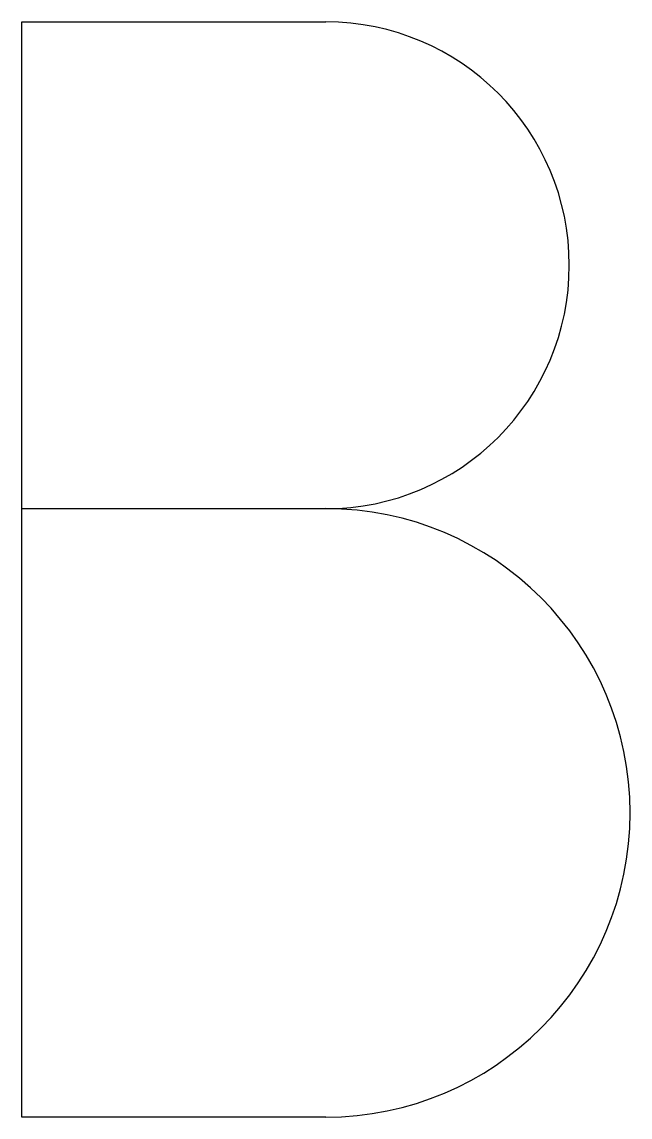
# Model space of a CAD drawing. Extents: x 0 to 67, y -11.6 to 82.9.
# Drawn here: x 32.83 to 33.465, y 35.496 to 36.639 of the extents above; entities that cross this region are included whole.
import ezdxf

# ---------------------------------------------------------------- set-up
doc = ezdxf.new("R2010")
doc.units = 0
doc.layers.add('21', color=253, linetype='CONTINUOUS')

msp = doc.modelspace()

# ---------------------------------------------------------------- linework, layer by layer
at = {"layer": '21'}
for p, q in [((32.8295, 35.496), (32.8295, 36.639)), ((32.8295, 36.639), (33.147, 36.639)), ((32.8295, 36.131), (33.147, 36.131)), ((33.147, 35.496), (32.8295, 35.496))]:
    msp.add_line(p, q, dxfattribs=at)
for centre, radius in [((33.147, 36.385), 0.254), ((33.147, 35.8135), 0.3175)]:
    msp.add_arc(centre, radius, 270, 90, dxfattribs=at)

doc.saveas('drawing.dxf')
